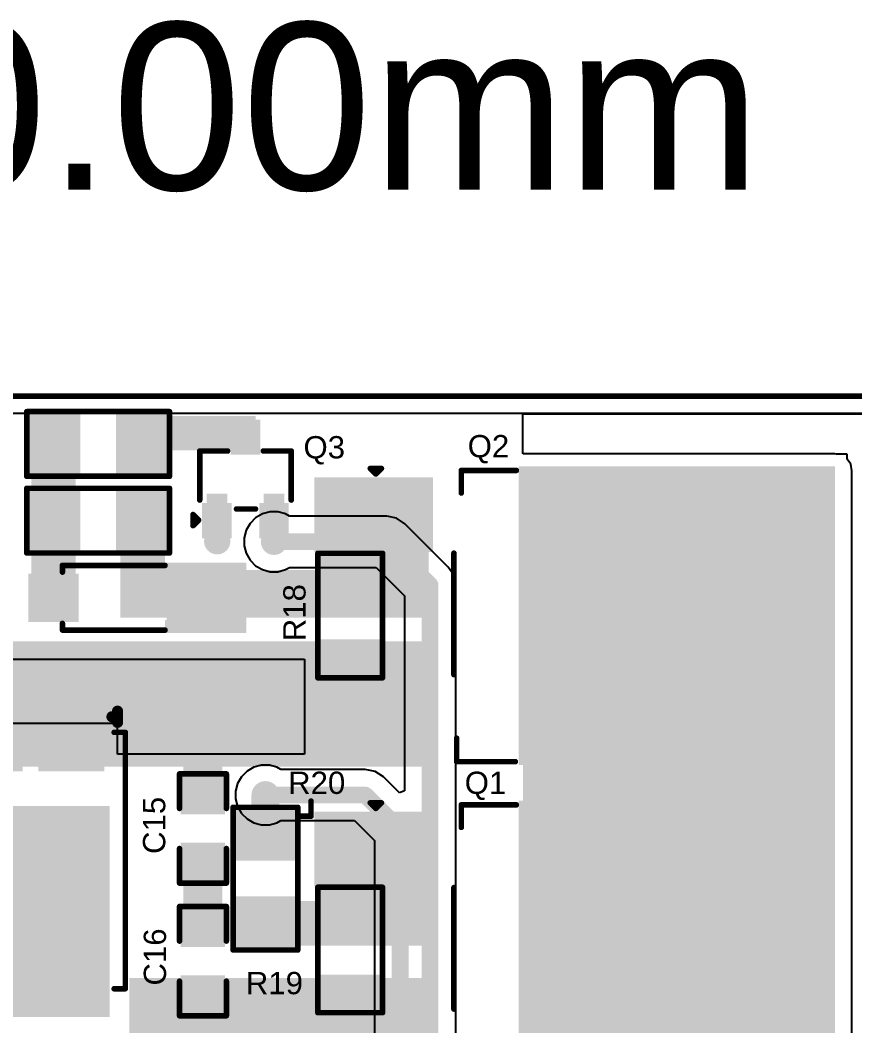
# Model space of a CAD drawing. Header units: millimetres. Extents: x -0.08 to 6.4, y -0.08 to 2.27.
# Drawn here: x 0.39 to 1.139, y 0.932 to 1.834 of the extents above; entities that cross this region are included whole.
import ezdxf

# ---------------------------------------------------------------- set-up
doc = ezdxf.new("R2010")
doc.units = ezdxf.units.MM
doc.header["$MEASUREMENT"] = 0
for name, color, linetype in [('BottomLayer', 5, 'Continuous'), ('Mechanical1', 6, 'Continuous'), ('Mechanical2', 216, 'Continuous'), ('TopLayer', 1, 'Continuous'), ('TopOverlay', 2, 'Continuous'), ('TopPaste', 8, 'Continuous'), ('TopSolder', 216, 'Continuous'), ('ViaHoleLayer', 16, 'Continuous')]:
    doc.layers.add(name, color=color, linetype=linetype)
doc.styles.add('Arial', font='', dxfattribs={"height": 0.2})
doc.styles.get('Arial').set_extended_font_data('Arial')

# ---------------------------------------------------------------- blocks, each defined once
blk = doc.blocks.new('R___0805_20')
at = {"layer": 'TopLayer'}
for points in [[(-0.06, 0.025), (-0.02, 0.025), (-0.02, -0.025), (-0.06, -0.025)], [(0.02, 0.025), (0.06, 0.025), (0.06, -0.025), (0.02, -0.025)]]:
    blk.add_hatch(color=1, dxfattribs=at).paths.add_polyline_path(points)
at = {"layer": 'TopPaste'}
for points in [[(-0.06, 0.025), (-0.02, 0.025), (-0.02, -0.025), (-0.06, -0.025)], [(0.02, 0.025), (0.06, 0.025), (0.06, -0.025), (0.02, -0.025)]]:
    blk.add_hatch(color=8, dxfattribs=at).paths.add_polyline_path(points)
at = {"layer": 'TopSolder'}
for points in [[(-0.064, 0.029), (-0.016, 0.029), (-0.016, -0.029), (-0.064, -0.029)], [(0.016, 0.029), (0.064, 0.029), (0.064, -0.029), (0.016, -0.029)]]:
    blk.add_hatch(color=216, dxfattribs=at).paths.add_polyline_path(points)
at = {"layer": 'TopOverlay', "const_width": 0.005}
for points in [[(0.064, 0.029), (-0.064, 0.029)], [(-0.064, -0.029), (-0.064, 0.029)], [(0.064, -0.029), (0.064, 0.029)], [(0.064, -0.029), (-0.064, -0.029)]]:
    blk.add_lwpolyline(points, dxfattribs=at)
at = {"layer": 'TopOverlay', "const_width": 0.0025}
for points in [[(-0.06525, 0.029, 1), (-0.06275, 0.029, 1)], [(-0.06525, 0.029, 1), (-0.06275, 0.029, 1)], [(0.06275, 0.029, 1), (0.06525, 0.029, 1)], [(0.06275, 0.029, 1), (0.06525, 0.029, 1)], [(-0.06525, -0.029, 1), (-0.06275, -0.029, 1)], [(-0.06525, -0.029, 1), (-0.06275, -0.029, 1)], [(0.06275, -0.029, 1), (0.06525, -0.029, 1)], [(0.06275, -0.029, 1), (0.06525, -0.029, 1)]]:
    blk.add_lwpolyline(points, format="xyb", close=True, dxfattribs=at)
blk = doc.blocks.new('RES_0805_21')
at = {"layer": 'TopLayer'}
for points in [[(-0.05378, 0.025), (-0.02622, 0.025), (-0.02622, -0.025), (-0.05378, -0.025)], [(0.02622, 0.025), (0.05378, 0.025), (0.05378, -0.025), (0.02622, -0.025)]]:
    blk.add_hatch(color=1, dxfattribs=at).paths.add_polyline_path(points)
at = {"layer": 'TopPaste'}
for points in [[(-0.05378, 0.025), (-0.02622, 0.025), (-0.02622, -0.025), (-0.05378, -0.025)], [(0.02622, 0.025), (0.05378, 0.025), (0.05378, -0.025), (0.02622, -0.025)]]:
    blk.add_hatch(color=8, dxfattribs=at).paths.add_polyline_path(points)
at = {"layer": 'TopSolder'}
for points in [[(-0.05778, 0.029), (-0.02222, 0.029), (-0.02222, -0.029), (-0.05778, -0.029)], [(0.02222, 0.029), (0.05778, 0.029), (0.05778, -0.029), (0.02222, -0.029)]]:
    blk.add_hatch(color=216, dxfattribs=at).paths.add_polyline_path(points)
at = {"layer": 'TopOverlay', "const_width": 0.005}
for points in [[(-0.05622, 0.029), (0.05631, 0.029)], [(-0.05622, 0.029), (-0.05622, -0.029)], [(0.05631, 0.029), (0.05631, -0.029)], [(-0.05622, -0.029), (0.05631, -0.029)]]:
    blk.add_lwpolyline(points, dxfattribs=at)
at = {"layer": 'TopOverlay', "const_width": 0.0025}
for points in [[(-0.05747, 0.029, 1), (-0.05497, 0.029, 1)], [(-0.05747, 0.029, 1), (-0.05497, 0.029, 1)], [(0.05506, 0.029, 1), (0.05756, 0.029, 1)], [(0.05506, 0.029, 1), (0.05756, 0.029, 1)], [(-0.05747, -0.029, 1), (-0.05497, -0.029, 1)], [(-0.05747, -0.029, 1), (-0.05497, -0.029, 1)], [(0.05506, -0.029, 1), (0.05756, -0.029, 1)], [(0.05506, -0.029, 1), (0.05756, -0.029, 1)]]:
    blk.add_lwpolyline(points, format="xyb", close=True, dxfattribs=at)
blk = doc.blocks.new('RES_0805_22')
at = {"layer": 'TopLayer'}
for points in [[(-0.05378, 0.025), (-0.02622, 0.025), (-0.02622, -0.025), (-0.05378, -0.025)], [(0.02622, 0.025), (0.05378, 0.025), (0.05378, -0.025), (0.02622, -0.025)]]:
    blk.add_hatch(color=1, dxfattribs=at).paths.add_polyline_path(points)
at = {"layer": 'TopPaste'}
for points in [[(-0.05378, 0.025), (-0.02622, 0.025), (-0.02622, -0.025), (-0.05378, -0.025)], [(0.02622, 0.025), (0.05378, 0.025), (0.05378, -0.025), (0.02622, -0.025)]]:
    blk.add_hatch(color=8, dxfattribs=at).paths.add_polyline_path(points)
at = {"layer": 'TopSolder'}
for points in [[(-0.05778, 0.029), (-0.02222, 0.029), (-0.02222, -0.029), (-0.05778, -0.029)], [(0.02222, 0.029), (0.05778, 0.029), (0.05778, -0.029), (0.02222, -0.029)]]:
    blk.add_hatch(color=216, dxfattribs=at).paths.add_polyline_path(points)
at = {"layer": 'TopOverlay', "const_width": 0.005}
for points in [[(-0.05683, 0.029), (0.05483, 0.029)], [(-0.05683, 0.029), (-0.05683, -0.029)], [(0.05483, 0.029), (0.05483, -0.029)], [(-0.05683, -0.029), (0.05483, -0.029)]]:
    blk.add_lwpolyline(points, dxfattribs=at)
at = {"layer": 'TopOverlay', "const_width": 0.0025}
for points in [[(-0.05808, 0.029, 1), (-0.05558, 0.029, 1)], [(-0.05808, 0.029, 1), (-0.05558, 0.029, 1)], [(0.05358, 0.029, 1), (0.05608, 0.029, 1)], [(0.05358, 0.029, 1), (0.05608, 0.029, 1)], [(-0.05808, -0.029, 1), (-0.05558, -0.029, 1)], [(-0.05808, -0.029, 1), (-0.05558, -0.029, 1)], [(0.05358, -0.029, 1), (0.05608, -0.029, 1)], [(0.05358, -0.029, 1), (0.05608, -0.029, 1)]]:
    blk.add_lwpolyline(points, format="xyb", close=True, dxfattribs=at)
blk = doc.blocks.new('RES_0805_23')
at = {"layer": 'TopLayer'}
for points in [[(-0.06, 0.025), (-0.02, 0.025), (-0.02, -0.025), (-0.06, -0.025)], [(0.02, 0.025), (0.06, 0.025), (0.06, -0.025), (0.02, -0.025)]]:
    blk.add_hatch(color=1, dxfattribs=at).paths.add_polyline_path(points)
at = {"layer": 'TopPaste'}
for points in [[(-0.06, 0.025), (-0.02, 0.025), (-0.02, -0.025), (-0.06, -0.025)], [(0.02, 0.025), (0.06, 0.025), (0.06, -0.025), (0.02, -0.025)]]:
    blk.add_hatch(color=8, dxfattribs=at).paths.add_polyline_path(points)
at = {"layer": 'TopSolder'}
for points in [[(-0.064, 0.029), (-0.016, 0.029), (-0.016, -0.029), (-0.064, -0.029)], [(0.016, 0.029), (0.064, 0.029), (0.064, -0.029), (0.016, -0.029)]]:
    blk.add_hatch(color=216, dxfattribs=at).paths.add_polyline_path(points)
at = {"layer": 'TopOverlay', "const_width": 0.005}
for points in [[(-0.064, 0.029), (-0.064, -0.029)], [(0.064, 0.029), (-0.064, 0.029)], [(0.064, 0.029), (0.064, -0.029)], [(0.064, -0.029), (-0.064, -0.029)]]:
    blk.add_lwpolyline(points, dxfattribs=at)
at = {"layer": 'TopOverlay', "const_width": 0.0025}
for points in [[(-0.06525, 0.029, 1), (-0.06275, 0.029, 1)], [(-0.06525, 0.029, 1), (-0.06275, 0.029, 1)], [(0.06275, 0.029, 1), (0.06525, 0.029, 1)], [(0.06275, 0.029, 1), (0.06525, 0.029, 1)], [(-0.06525, -0.029, 1), (-0.06275, -0.029, 1)], [(-0.06525, -0.029, 1), (-0.06275, -0.029, 1)], [(0.06275, -0.029, 1), (0.06525, -0.029, 1)], [(0.06275, -0.029, 1), (0.06525, -0.029, 1)]]:
    blk.add_lwpolyline(points, format="xyb", close=True, dxfattribs=at)
blk = doc.blocks.new('RES_0805_24')
at = {"layer": 'TopLayer'}
for points in [[(-0.06, 0.025), (-0.02, 0.025), (-0.02, -0.025), (-0.06, -0.025)], [(0.02, 0.025), (0.06, 0.025), (0.06, -0.025), (0.02, -0.025)]]:
    blk.add_hatch(color=1, dxfattribs=at).paths.add_polyline_path(points)
at = {"layer": 'TopPaste'}
for points in [[(-0.06, 0.025), (-0.02, 0.025), (-0.02, -0.025), (-0.06, -0.025)], [(0.02, 0.025), (0.06, 0.025), (0.06, -0.025), (0.02, -0.025)]]:
    blk.add_hatch(color=8, dxfattribs=at).paths.add_polyline_path(points)
at = {"layer": 'TopSolder'}
for points in [[(-0.064, 0.029), (-0.016, 0.029), (-0.016, -0.029), (-0.064, -0.029)], [(0.016, 0.029), (0.064, 0.029), (0.064, -0.029), (0.016, -0.029)]]:
    blk.add_hatch(color=216, dxfattribs=at).paths.add_polyline_path(points)
at = {"layer": 'TopOverlay', "const_width": 0.005}
for points in [[(-0.064, 0.029), (0.064, 0.029)], [(-0.064, -0.029), (-0.064, 0.029)], [(0.064, -0.029), (0.064, 0.029)], [(-0.064, -0.029), (0.064, -0.029)]]:
    blk.add_lwpolyline(points, dxfattribs=at)
at = {"layer": 'TopOverlay', "const_width": 0.0025}
for points in [[(-0.06525, 0.029, 1), (-0.06275, 0.029, 1)], [(-0.06525, 0.029, 1), (-0.06275, 0.029, 1)], [(0.06275, 0.029, 1), (0.06525, 0.029, 1)], [(0.06275, 0.029, 1), (0.06525, 0.029, 1)], [(-0.06525, -0.029, 1), (-0.06275, -0.029, 1)], [(-0.06525, -0.029, 1), (-0.06275, -0.029, 1)], [(0.06275, -0.029, 1), (0.06525, -0.029, 1)], [(0.06275, -0.029, 1), (0.06525, -0.029, 1)]]:
    blk.add_lwpolyline(points, format="xyb", close=True, dxfattribs=at)
blk = doc.blocks.new('SOT_323_39')
at = {"layer": 'TopLayer'}
for points in [[(-0.00925, 0.04921), (0.00925, 0.04921), (0.00925, 0.02559), (-0.00925, 0.02559)], [(-0.03484, -0.02559), (-0.01634, -0.02559), (-0.01634, -0.04921), (-0.03484, -0.04921)], [(0.01634, -0.02559), (0.03484, -0.02559), (0.03484, -0.04921), (0.01634, -0.04921)]]:
    blk.add_hatch(color=1, dxfattribs=at).paths.add_polyline_path(points)
at = {"layer": 'TopPaste'}
for points in [[(-0.00925, 0.04921), (0.00925, 0.04921), (0.00925, 0.02559), (-0.00925, 0.02559)], [(-0.03484, -0.02559), (-0.01634, -0.02559), (-0.01634, -0.04921), (-0.03484, -0.04921)], [(0.01634, -0.02559), (0.03484, -0.02559), (0.03484, -0.04921), (0.01634, -0.04921)]]:
    blk.add_hatch(color=8, dxfattribs=at).paths.add_polyline_path(points)
at = {"layer": 'TopSolder'}
for points in [[(-0.01325, 0.05321), (0.01325, 0.05321), (0.01325, 0.02159), (-0.01325, 0.02159)], [(-0.03884, -0.02159), (-0.01234, -0.02159), (-0.01234, -0.05321), (-0.03884, -0.05321)], [(0.01234, -0.02159), (0.03884, -0.02159), (0.03884, -0.05321), (0.01234, -0.05321)]]:
    blk.add_hatch(color=216, dxfattribs=at).paths.add_polyline_path(points)
at = {"layer": 'TopOverlay', "const_width": 0.005}
for points in [[(-0.041, 0.025), (-0.016, 0.025)], [(-0.041, -0.019), (-0.041, 0.025)], [(0.016, 0.025), (0.041, 0.025)], [(0.041, -0.019), (0.041, 0.025)], [(-0.008, -0.027), (0.009, -0.027)], [(-0.047, -0.042), (-0.047, -0.032)], [(-0.047, -0.032), (-0.042, -0.037)], [(-0.047, -0.042), (-0.042, -0.037)]]:
    blk.add_lwpolyline(points, dxfattribs=at)
at = {"layer": 'TopOverlay', "const_width": 0.0025}
for points in [[(-0.04225, 0.025, 1), (-0.03975, 0.025, 1)], [(-0.04225, 0.025, 1), (-0.03975, 0.025, 1)], [(-0.01725, 0.025, 1), (-0.01475, 0.025, 1)], [(0.01475, 0.025, 1), (0.01725, 0.025, 1)], [(0.03975, 0.025, 1), (0.04225, 0.025, 1)], [(0.03975, 0.025, 1), (0.04225, 0.025, 1)], [(-0.04225, -0.019, 1), (-0.03975, -0.019, 1)], [(0.03975, -0.019, 1), (0.04225, -0.019, 1)], [(-0.00925, -0.027, 1), (-0.00675, -0.027, 1)], [(0.00775, -0.027, 1), (0.01025, -0.027, 1)], [(-0.04825, -0.032, 1), (-0.04575, -0.032, 1)], [(-0.04825, -0.032, 1), (-0.04575, -0.032, 1)], [(-0.04325, -0.037, 1), (-0.04075, -0.037, 1)], [(-0.04325, -0.037, 1), (-0.04075, -0.037, 1)], [(-0.04825, -0.042, 1), (-0.04575, -0.042, 1)], [(-0.04825, -0.042, 1), (-0.04575, -0.042, 1)]]:
    blk.add_lwpolyline(points, format="xyb", close=True, dxfattribs=at)
blk = doc.blocks.new('TO_252_2L_40')
at = {"layer": 'TopLayer'}
for points in [[(-0.12992, 0.27362), (0.12992, 0.27362), (0.12992, -0.00197), (-0.12992, -0.00197)], [(-0.12008, -0.08661), (-0.06102, -0.08661), (-0.06102, -0.18504), (-0.12008, -0.18504)], [(0.06102, -0.08661), (0.12008, -0.08661), (0.12008, -0.18504), (0.06102, -0.18504)]]:
    blk.add_hatch(color=1, dxfattribs=at).paths.add_polyline_path(points)
at = {"layer": 'TopPaste'}
for points in [[(-0.12992, 0.27362), (0.12992, 0.27362), (0.12992, -0.00197), (-0.12992, -0.00197)], [(-0.12008, -0.08661), (-0.06102, -0.08661), (-0.06102, -0.18504), (-0.12008, -0.18504)], [(0.06102, -0.08661), (0.12008, -0.08661), (0.12008, -0.18504), (0.06102, -0.18504)]]:
    blk.add_hatch(color=8, dxfattribs=at).paths.add_polyline_path(points)
at = {"layer": 'TopSolder'}
for points in [[(-0.13392, 0.27762), (0.13392, 0.27762), (0.13392, -0.00597), (-0.13392, -0.00597)], [(-0.12408, -0.08261), (-0.05702, -0.08261), (-0.05702, -0.18904), (-0.12408, -0.18904)], [(0.05702, -0.08261), (0.12408, -0.08261), (0.12408, -0.18904), (0.05702, -0.18904)]]:
    blk.add_hatch(color=216, dxfattribs=at).paths.add_polyline_path(points)
at = {"layer": 'TopOverlay', "const_width": 0.005}
for points in [[(-0.13022, -0.05737), (-0.13022, -0.008)], [(0.13105, -0.06153), (0.13105, -0.00894)], [(-0.11, -0.05737), (-0.13022, -0.05737)], [(0.053, -0.064), (-0.056, -0.064)], [(0.13105, -0.06153), (0.11, -0.06153)], [(-0.127, -0.134), (-0.132, -0.129)], [(-0.132, -0.139), (-0.132, -0.129)], [(-0.132, -0.139), (-0.127, -0.134)]]:
    blk.add_lwpolyline(points, dxfattribs=at)
at = {"layer": 'TopOverlay', "const_width": 0.0025}
for points in [[(-0.13147, -0.008, 1), (-0.12897, -0.008, 1)], [(0.1298, -0.00894, 1), (0.1323, -0.00894, 1)], [(-0.13147, -0.05737, 1), (-0.12897, -0.05737, 1)], [(-0.13147, -0.05737, 1), (-0.12897, -0.05737, 1)], [(-0.11125, -0.05737, 1), (-0.10875, -0.05737, 1)], [(-0.05725, -0.064, 1), (-0.05475, -0.064, 1)], [(0.05175, -0.064, 1), (0.05425, -0.064, 1)], [(0.10875, -0.06153, 1), (0.11125, -0.06153, 1)], [(0.1298, -0.06153, 1), (0.1323, -0.06153, 1)], [(0.1298, -0.06153, 1), (0.1323, -0.06153, 1)], [(-0.13325, -0.129, 1), (-0.13075, -0.129, 1)], [(-0.13325, -0.129, 1), (-0.13075, -0.129, 1)], [(-0.12825, -0.134, 1), (-0.12575, -0.134, 1)], [(-0.12825, -0.134, 1), (-0.12575, -0.134, 1)], [(-0.13325, -0.139, 1), (-0.13075, -0.139, 1)], [(-0.13325, -0.139, 1), (-0.13075, -0.139, 1)]]:
    blk.add_lwpolyline(points, format="xyb", close=True, dxfattribs=at)
blk = doc.blocks.new('TO_252_2L_41')
at = {"layer": 'TopLayer'}
for points in [[(-0.12992, 0.27362), (0.12992, 0.27362), (0.12992, -0.00197), (-0.12992, -0.00197)], [(-0.12008, -0.08661), (-0.06102, -0.08661), (-0.06102, -0.18504), (-0.12008, -0.18504)], [(0.06102, -0.08661), (0.12008, -0.08661), (0.12008, -0.18504), (0.06102, -0.18504)]]:
    blk.add_hatch(color=1, dxfattribs=at).paths.add_polyline_path(points)
at = {"layer": 'TopPaste'}
for points in [[(-0.12992, 0.27362), (0.12992, 0.27362), (0.12992, -0.00197), (-0.12992, -0.00197)], [(-0.12008, -0.08661), (-0.06102, -0.08661), (-0.06102, -0.18504), (-0.12008, -0.18504)], [(0.06102, -0.08661), (0.12008, -0.08661), (0.12008, -0.18504), (0.06102, -0.18504)]]:
    blk.add_hatch(color=8, dxfattribs=at).paths.add_polyline_path(points)
at = {"layer": 'TopSolder'}
for points in [[(-0.13392, 0.27762), (0.13392, 0.27762), (0.13392, -0.00597), (-0.13392, -0.00597)], [(-0.12408, -0.08261), (-0.05702, -0.08261), (-0.05702, -0.18904), (-0.12408, -0.18904)], [(0.05702, -0.08261), (0.12408, -0.08261), (0.12408, -0.18904), (0.05702, -0.18904)]]:
    blk.add_hatch(color=216, dxfattribs=at).paths.add_polyline_path(points)
at = {"layer": 'TopOverlay', "const_width": 0.005}
for points in [[(-0.13022, -0.05737), (-0.13022, -0.008)], [(0.13105, -0.06153), (0.13105, -0.00894)], [(-0.11, -0.05737), (-0.13022, -0.05737)], [(0.053, -0.064), (-0.056, -0.064)], [(0.13105, -0.06153), (0.11, -0.06153)], [(-0.127, -0.134), (-0.132, -0.129)], [(-0.132, -0.139), (-0.132, -0.129)], [(-0.132, -0.139), (-0.127, -0.134)]]:
    blk.add_lwpolyline(points, dxfattribs=at)
at = {"layer": 'TopOverlay', "const_width": 0.0025}
for points in [[(-0.13147, -0.008, 1), (-0.12897, -0.008, 1)], [(0.1298, -0.00894, 1), (0.1323, -0.00894, 1)], [(-0.13147, -0.05737, 1), (-0.12897, -0.05737, 1)], [(-0.13147, -0.05737, 1), (-0.12897, -0.05737, 1)], [(-0.11125, -0.05737, 1), (-0.10875, -0.05737, 1)], [(-0.05725, -0.064, 1), (-0.05475, -0.064, 1)], [(0.05175, -0.064, 1), (0.05425, -0.064, 1)], [(0.10875, -0.06153, 1), (0.11125, -0.06153, 1)], [(0.1298, -0.06153, 1), (0.1323, -0.06153, 1)], [(0.1298, -0.06153, 1), (0.1323, -0.06153, 1)], [(-0.13325, -0.129, 1), (-0.13075, -0.129, 1)], [(-0.13325, -0.129, 1), (-0.13075, -0.129, 1)], [(-0.12825, -0.134, 1), (-0.12575, -0.134, 1)], [(-0.12825, -0.134, 1), (-0.12575, -0.134, 1)], [(-0.13325, -0.139, 1), (-0.13075, -0.139, 1)], [(-0.13325, -0.139, 1), (-0.13075, -0.139, 1)]]:
    blk.add_lwpolyline(points, format="xyb", close=True, dxfattribs=at)
blk = doc.blocks.new('SB10100L_49')
at = {"layer": 'TopLayer'}
for points in [[(-0.03032, 0.24606), (0.10354, 0.24606), (0.10354, 0.06496), (-0.03032, 0.06496)], [(-0.02559, 0.02559), (0.02559, 0.02559), (0.02559, -0.02559), (-0.02559, -0.02559)], [(0.04764, 0.02559), (0.09882, 0.02559), (0.09882, -0.02559), (0.04764, -0.02559)]]:
    blk.add_hatch(color=1, dxfattribs=at).paths.add_polyline_path(points)
at = {"layer": 'TopPaste'}
for points in [[(-0.03032, 0.24606), (0.10354, 0.24606), (0.10354, 0.06496), (-0.03032, 0.06496)], [(-0.02559, 0.02559), (0.02559, 0.02559), (0.02559, -0.02559), (-0.02559, -0.02559)], [(0.04764, 0.02559), (0.09882, 0.02559), (0.09882, -0.02559), (0.04764, -0.02559)]]:
    blk.add_hatch(color=8, dxfattribs=at).paths.add_polyline_path(points)
at = {"layer": 'TopSolder'}
for points in [[(-0.03432, 0.25006), (0.10754, 0.25006), (0.10754, 0.06096), (-0.03432, 0.06096)], [(-0.02959, 0.02959), (0.02959, 0.02959), (0.02959, -0.02959), (-0.02959, -0.02959)], [(0.04364, 0.02959), (0.10282, 0.02959), (0.10282, -0.02959), (0.04364, -0.02959)]]:
    blk.add_hatch(color=216, dxfattribs=at).paths.add_polyline_path(points)
at = {"layer": 'TopOverlay'}
for points, const_width in [([(-0.04839, 0.22476), (-0.04839, -0.00524)], 0.005), ([(-0.03839, 0.22476), (-0.04839, 0.22476)], 0.005), ([(0.12161, 0.22476), (0.11161, 0.22476)], 0.005), ([(0.12161, 0.22476), (0.12161, -0.00524)], 0.005), ([(-0.03839, -0.00524), (-0.04839, -0.00524)], 0.005), ([(0.12161, -0.00524), (0.11161, -0.00524)], 0.005), ([(-0.03639, -0.01924), (-0.04139, -0.01424)], 0.01), ([(-0.04139, -0.01424), (-0.04139, -0.02424)], 0.01), ([(-0.03639, -0.01924), (-0.04139, -0.02424)], 0.01)]:
    blk.add_lwpolyline(points, dxfattribs=dict(at, const_width=const_width))
for points, const_width in [([(-0.04964, 0.22476, 1), (-0.04714, 0.22476, 1)], 0.0025), ([(-0.04964, 0.22476, 1), (-0.04714, 0.22476, 1)], 0.0025), ([(-0.03964, 0.22476, 1), (-0.03714, 0.22476, 1)], 0.0025), ([(0.11036, 0.22476, 1), (0.11286, 0.22476, 1)], 0.0025), ([(0.12036, 0.22476, 1), (0.12286, 0.22476, 1)], 0.0025), ([(0.12036, 0.22476, 1), (0.12286, 0.22476, 1)], 0.0025), ([(-0.04964, -0.00524, 1), (-0.04714, -0.00524, 1)], 0.0025), ([(-0.04964, -0.00524, 1), (-0.04714, -0.00524, 1)], 0.0025), ([(-0.03964, -0.00524, 1), (-0.03714, -0.00524, 1)], 0.0025), ([(0.11036, -0.00524, 1), (0.11286, -0.00524, 1)], 0.0025), ([(0.12036, -0.00524, 1), (0.12286, -0.00524, 1)], 0.0025), ([(0.12036, -0.00524, 1), (0.12286, -0.00524, 1)], 0.0025), ([(-0.04389, -0.01424, 1), (-0.03889, -0.01424, 1)], 0.005), ([(-0.04389, -0.01424, 1), (-0.03889, -0.01424, 1)], 0.005), ([(-0.03889, -0.01924, 1), (-0.03389, -0.01924, 1)], 0.005), ([(-0.03889, -0.01924, 1), (-0.03389, -0.01924, 1)], 0.005), ([(-0.04389, -0.02424, 1), (-0.03889, -0.02424, 1)], 0.005), ([(-0.04389, -0.02424, 1), (-0.03889, -0.02424, 1)], 0.005)]:
    blk.add_lwpolyline(points, format="xyb", close=True, dxfattribs=dict(at, const_width=const_width))
blk = doc.blocks.new('SOD_123_51')
at = {"layer": 'TopLayer'}
for points in [[(-0.04331, 0.01772), (-0.04331, -0.01772), (-0.08071, -0.01772), (-0.08071, 0.01772)], [(0.08071, 0.01772), (0.08071, -0.01772), (0.04331, -0.01772), (0.04331, 0.01772)]]:
    blk.add_hatch(color=1, dxfattribs=at).paths.add_polyline_path(points)
at = {"layer": 'TopOverlay'}
for points in [[(0.038, 0.02), (0.111, 0.02), (0.111, 0.0315), (0.038, 0.0315)], [(0.08346, -0.031), (0.111, -0.031), (0.111, 0.031), (0.08346, 0.031)], [(0.038, -0.03149), (0.111, -0.03149), (0.111, -0.02), (0.038, -0.02)]]:
    blk.add_hatch(color=2, dxfattribs=at).paths.add_polyline_path(points)
at = {"layer": 'TopPaste'}
for points in [[(-0.04331, 0.01772), (-0.04331, -0.01772), (-0.08071, -0.01772), (-0.08071, 0.01772)], [(0.08071, 0.01772), (0.08071, -0.01772), (0.04331, -0.01772), (0.04331, 0.01772)]]:
    blk.add_hatch(color=8, dxfattribs=at).paths.add_polyline_path(points)
at = {"layer": 'TopSolder'}
for points in [[(-0.03931, 0.02172), (-0.03931, -0.02172), (-0.08471, -0.02172), (-0.08471, 0.02172)], [(0.08471, 0.02172), (0.08471, -0.02172), (0.03931, -0.02172), (0.03931, 0.02172)]]:
    blk.add_hatch(color=216, dxfattribs=at).paths.add_polyline_path(points)
at = {"layer": 'TopOverlay', "const_width": 0.005}
for points in [[(-0.054, 0.023), (-0.054, 0.029)], [(-0.054, 0.029), (0.038, 0.029)], [(-0.054, -0.029), (-0.054, -0.023)], [(-0.054, -0.029), (0.038, -0.029)]]:
    blk.add_lwpolyline(points, dxfattribs=at)
at = {"layer": 'TopOverlay', "const_width": 0.0025}
for points in [[(-0.05525, 0.029, 1), (-0.05275, 0.029, 1)], [(-0.05525, 0.029, 1), (-0.05275, 0.029, 1)], [(0.03675, 0.029, 1), (0.03925, 0.029, 1)], [(-0.05525, 0.023, 1), (-0.05275, 0.023, 1)], [(-0.05525, -0.023, 1), (-0.05275, -0.023, 1)], [(-0.05525, -0.029, 1), (-0.05275, -0.029, 1)], [(-0.05525, -0.029, 1), (-0.05275, -0.029, 1)], [(0.03675, -0.029, 1), (0.03925, -0.029, 1)]]:
    blk.add_lwpolyline(points, format="xyb", close=True, dxfattribs=at)
blk = doc.blocks.new('CAP_0603_61')
at = {"layer": 'TopLayer'}
for points in [[(-0.015, 0.0175), (-0.015, -0.0175), (-0.045, -0.0175), (-0.045, 0.0175)], [(0.045, 0.0175), (0.045, -0.0175), (0.015, -0.0175), (0.015, 0.0175)]]:
    blk.add_hatch(color=1, dxfattribs=at).paths.add_polyline_path(points)
at = {"layer": 'TopPaste'}
for points in [[(-0.015, 0.0175), (-0.015, -0.0175), (-0.045, -0.0175), (-0.045, 0.0175)], [(0.045, 0.0175), (0.045, -0.0175), (0.015, -0.0175), (0.015, 0.0175)]]:
    blk.add_hatch(color=8, dxfattribs=at).paths.add_polyline_path(points)
at = {"layer": 'TopSolder'}
for points in [[(-0.01264, 0.01986), (-0.01264, -0.01986), (-0.04736, -0.01986), (-0.04736, 0.01986)], [(0.04736, 0.01986), (0.04736, -0.01986), (0.01264, -0.01986), (0.01264, 0.01986)]]:
    blk.add_hatch(color=216, dxfattribs=at).paths.add_polyline_path(points)
at = {"layer": 'TopOverlay', "const_width": 0.005}
for points in [[(-0.018, 0.021), (-0.049, 0.021)], [(-0.049, -0.021), (-0.049, 0.021)], [(0.049, 0.021), (0.018, 0.021)], [(0.049, -0.021), (0.049, 0.021)], [(-0.018, -0.021), (-0.049, -0.021)], [(0.049, -0.021), (0.018, -0.021)]]:
    blk.add_lwpolyline(points, dxfattribs=at)
at = {"layer": 'TopOverlay', "const_width": 0.0025}
for points in [[(-0.05025, 0.021, 1), (-0.04775, 0.021, 1)], [(-0.05025, 0.021, 1), (-0.04775, 0.021, 1)], [(-0.01925, 0.021, 1), (-0.01675, 0.021, 1)], [(0.01675, 0.021, 1), (0.01925, 0.021, 1)], [(0.04775, 0.021, 1), (0.05025, 0.021, 1)], [(0.04775, 0.021, 1), (0.05025, 0.021, 1)], [(-0.05025, -0.021, 1), (-0.04775, -0.021, 1)], [(-0.05025, -0.021, 1), (-0.04775, -0.021, 1)], [(-0.01925, -0.021, 1), (-0.01675, -0.021, 1)], [(0.01675, -0.021, 1), (0.01925, -0.021, 1)], [(0.04775, -0.021, 1), (0.05025, -0.021, 1)], [(0.04775, -0.021, 1), (0.05025, -0.021, 1)]]:
    blk.add_lwpolyline(points, format="xyb", close=True, dxfattribs=at)
blk = doc.blocks.new('CAP_0603_62')
at = {"layer": 'TopLayer'}
for points in [[(-0.015, 0.0175), (-0.015, -0.0175), (-0.045, -0.0175), (-0.045, 0.0175)], [(0.045, 0.0175), (0.045, -0.0175), (0.015, -0.0175), (0.015, 0.0175)]]:
    blk.add_hatch(color=1, dxfattribs=at).paths.add_polyline_path(points)
at = {"layer": 'TopPaste'}
for points in [[(-0.015, 0.0175), (-0.015, -0.0175), (-0.045, -0.0175), (-0.045, 0.0175)], [(0.045, 0.0175), (0.045, -0.0175), (0.015, -0.0175), (0.015, 0.0175)]]:
    blk.add_hatch(color=8, dxfattribs=at).paths.add_polyline_path(points)
at = {"layer": 'TopSolder'}
for points in [[(-0.01264, 0.01986), (-0.01264, -0.01986), (-0.04736, -0.01986), (-0.04736, 0.01986)], [(0.04736, 0.01986), (0.04736, -0.01986), (0.01264, -0.01986), (0.01264, 0.01986)]]:
    blk.add_hatch(color=216, dxfattribs=at).paths.add_polyline_path(points)
at = {"layer": 'TopOverlay', "const_width": 0.005}
for points in [[(-0.018, 0.021), (-0.049, 0.021)], [(-0.049, -0.021), (-0.049, 0.021)], [(0.049, 0.021), (0.018, 0.021)], [(0.049, -0.021), (0.049, 0.021)], [(-0.018, -0.021), (-0.049, -0.021)], [(0.049, -0.021), (0.018, -0.021)]]:
    blk.add_lwpolyline(points, dxfattribs=at)
at = {"layer": 'TopOverlay', "const_width": 0.0025}
for points in [[(-0.05025, 0.021, 1), (-0.04775, 0.021, 1)], [(-0.05025, 0.021, 1), (-0.04775, 0.021, 1)], [(-0.01925, 0.021, 1), (-0.01675, 0.021, 1)], [(0.01675, 0.021, 1), (0.01925, 0.021, 1)], [(0.04775, 0.021, 1), (0.05025, 0.021, 1)], [(0.04775, 0.021, 1), (0.05025, 0.021, 1)], [(-0.05025, -0.021, 1), (-0.04775, -0.021, 1)], [(-0.05025, -0.021, 1), (-0.04775, -0.021, 1)], [(-0.01925, -0.021, 1), (-0.01675, -0.021, 1)], [(0.01675, -0.021, 1), (0.01925, -0.021, 1)], [(0.04775, -0.021, 1), (0.05025, -0.021, 1)], [(0.04775, -0.021, 1), (0.05025, -0.021, 1)]]:
    blk.add_lwpolyline(points, format="xyb", close=True, dxfattribs=at)

msp = doc.modelspace()

# ---------------------------------------------------------------- hatches: boundary and pattern name
at = {"layer": 'BottomLayer'}
h = msp.add_hatch(color=5, dxfattribs=at)
edge = h.paths.add_edge_path()
edge.add_arc((0.56696, 1.3669), 0.01181, 0, 360)
h = msp.add_hatch(color=5, dxfattribs=at)
edge = h.paths.add_edge_path()
edge.add_arc((0.61789, 1.36642), 0.01181, 0, 360)
h = msp.add_hatch(color=5, dxfattribs=at)
edge = h.paths.add_edge_path()
edge.add_arc((0.6102, 1.1392), 0.01181, 0, 360)
at = {"layer": 'TopLayer'}
for points in [[(0.4002, 1.29848), (0.44019, 1.29848), (0.44019, 1.4792), (0.4002, 1.4792)], [(0.4802, 1.44845), (0.60155, 1.44845), (0.60155, 1.4792), (0.4802, 1.4792)], [(0.84123, 0.87028), (1.12082, 0.87028), (1.12082, 1.43012), (0.84123, 1.43012)], [(0.65816, 1.32742), (0.75658, 1.32742), (0.75658, 1.42028), (0.65816, 1.42028)], [(0.48019, 1.29848), (0.52019, 1.29848), (0.52019, 1.41039), (0.48019, 1.41039)], [(0.55745, 1.37365), (0.57596, 1.37365), (0.57596, 1.40956), (0.55745, 1.40956)], [(0.60863, 1.37365), (0.62714, 1.37365), (0.62714, 1.40956), (0.60863, 1.40956)], [(0.48019, 1.29848), (0.75658, 1.29848), (0.75658, 1.3412), (0.48019, 1.3412)], [(-0.05586, 1.16461), (0.75658, 1.16461), (0.75658, 1.2772), (-0.05586, 1.2772)], [(0.5367, 1.1242), (0.5717, 1.1242), (0.5717, 1.1902), (0.5367, 1.1902)], [(0.65816, 1.02642), (0.75658, 1.02642), (0.75658, 1.12028), (0.65816, 1.12028)], [(0.5367, 1.0052), (0.5717, 1.0052), (0.5717, 1.0942), (0.5367, 1.0942)], [(0.2492, 0.94414), (0.46651, 0.94414), (0.46651, 1.04352), (0.2492, 1.04352)], [(0.5852, 1.0042), (0.75658, 1.0042), (0.75658, 1.0442), (0.5852, 1.0442)], [(0.4882, 0.81243), (0.75658, 0.81243), (0.75658, 0.9752), (0.4882, 0.9752)]]:
    msp.add_hatch(color=1, dxfattribs=at).paths.add_polyline_path(points)
h = msp.add_hatch(color=1, dxfattribs=at)
edge = h.paths.add_edge_path()
edge.add_arc((0.56696, 1.3669), 0.01181, 0, 360)
h = msp.add_hatch(color=1, dxfattribs=at)
edge = h.paths.add_edge_path()
edge.add_arc((0.61789, 1.36642), 0.01181, 0, 360)
h = msp.add_hatch(color=1, dxfattribs=at)
edge = h.paths.add_edge_path()
edge.add_arc((0.6102, 1.1392), 0.01181, 0, 360)
at = {"layer": 'ViaHoleLayer'}
h = msp.add_hatch(color=16, dxfattribs=at)
edge = h.paths.add_edge_path()
edge.add_arc((0.56696, 1.3669), 0.00591, 0, 360)
h = msp.add_hatch(color=16, dxfattribs=at)
edge = h.paths.add_edge_path()
edge.add_arc((0.61789, 1.36642), 0.00591, 0, 360)
h = msp.add_hatch(color=16, dxfattribs=at)
edge = h.paths.add_edge_path()
edge.add_arc((0.6102, 1.1392), 0.00591, 0, 360)

# ---------------------------------------------------------------- linework, layer by layer
at = {"layer": 'BottomLayer'}
for p, q in [((0.3042, 1.48171), (1.35457, 1.48171)), ((0.60754, 1.3914), (0.60142, 1.38787)), ((0.61436, 1.39323), (0.60754, 1.3914)), ((0.62142, 1.39323), (0.61436, 1.39323)), ((0.62824, 1.3914), (0.62142, 1.39323)), ((0.63177, 1.38936), (0.62824, 1.3914)), ((0.59643, 1.38288), (0.5929, 1.37677)), ((0.60142, 1.38787), (0.59643, 1.38288)), ((0.71898, 1.38936), (0.63177, 1.38936)), ((0.72776, 1.38761), (0.71898, 1.38936)), ((0.7352, 1.38264), (0.72776, 1.38761)), ((0.77406, 1.34378), (0.7352, 1.38264)), ((0.5929, 1.37677), (0.59108, 1.36995)), ((0.59108, 1.36995), (0.59108, 1.36289)), ((0.59108, 1.36289), (0.5929, 1.35607)), ((0.5929, 1.35607), (0.59643, 1.34996)), ((0.59643, 1.34996), (0.60142, 1.34497)), ((0.60142, 1.34497), (0.60754, 1.34144)), ((0.60754, 1.34144), (0.61436, 1.33961)), ((0.61436, 1.33961), (0.62142, 1.33961)), ((0.62142, 1.33961), (0.62824, 1.34144)), ((0.62824, 1.34144), (0.63177, 1.34348)), ((0.63177, 1.34348), (0.70947, 1.34348)), ((0.70947, 1.34348), (0.7349, 1.31805)), ((0.77903, 1.33634), (0.77406, 1.34378)), ((0.78078, 1.32756), (0.77903, 1.33634)), ((0.78078, 0.73474), (0.78078, 1.32756)), ((0.7349, 1.31805), (0.7349, 1.14298)), ((0.59985, 1.16418), (0.59374, 1.16065)), ((0.60667, 1.16601), (0.59985, 1.16418)), ((0.61373, 1.16601), (0.60667, 1.16601)), ((0.62055, 1.16418), (0.61373, 1.16601)), ((0.62409, 1.16214), (0.62055, 1.16418)), ((0.58874, 1.15566), (0.58521, 1.14955)), ((0.59374, 1.16065), (0.58874, 1.15566)), ((0.6997, 1.16214), (0.62409, 1.16214)), ((0.70848, 1.16039), (0.6997, 1.16214)), ((0.71593, 1.15542), (0.70848, 1.16039)), ((0.73028, 1.14107), (0.71593, 1.15542)), ((0.58521, 1.14955), (0.58339, 1.14273)), ((0.58339, 1.14273), (0.58339, 1.13567)), ((0.7349, 1.14298), (0.73028, 1.14107)), ((0.58339, 1.13567), (0.58521, 1.12885)), ((0.58521, 1.12885), (0.58874, 1.12274)), ((0.58874, 1.12274), (0.59374, 1.11774)), ((0.59374, 1.11774), (0.59985, 1.11421)), ((0.59985, 1.11421), (0.60667, 1.11239)), ((0.60667, 1.11239), (0.61373, 1.11239)), ((0.61373, 1.11239), (0.62055, 1.11421)), ((0.62055, 1.11421), (0.62409, 1.11626)), ((0.62409, 1.11626), (0.6902, 1.11626)), ((0.6902, 1.11626), (0.7081, 1.09835)), ((0.7081, 1.09835), (0.7081, 0.59067))]:
    msp.add_line(p, q, dxfattribs=at)
at = {"layer": 'BottomLayer', "const_width": 0.015}
for points in [[(0.61623, 1.36642), (0.71898, 1.36642)], [(0.71898, 1.36642), (0.75784, 1.32756)], [(0.75784, 0.22056), (0.75784, 1.32756)], [(0.6102, 1.1392), (0.6997, 1.1392)], [(0.6997, 1.1392), (0.73104, 1.10786)], [(0.73104, 0.21141), (0.73104, 1.10786)]]:
    msp.add_lwpolyline(points, dxfattribs=at)
at = {"layer": 'BottomLayer', "const_width": 0.0075}
for points in [[(0.61248, 1.36642, 1), (0.61998, 1.36642, 1)], [(0.71523, 1.36642, 1), (0.72273, 1.36642, 1)], [(0.71523, 1.36642, 1), (0.72273, 1.36642, 1)], [(0.75409, 1.32756, 1), (0.76159, 1.32756, 1)], [(0.75409, 1.32756, 1), (0.76159, 1.32756, 1)], [(0.60645, 1.1392, 1), (0.61395, 1.1392, 1)], [(0.69595, 1.1392, 1), (0.70345, 1.1392, 1)], [(0.69595, 1.1392, 1), (0.70345, 1.1392, 1)], [(0.72729, 1.10786, 1), (0.73479, 1.10786, 1)], [(0.72729, 1.10786, 1), (0.73479, 1.10786, 1)]]:
    msp.add_lwpolyline(points, format="xyb", close=True, dxfattribs=at)
at = {"layer": 'Mechanical2', "const_width": 0.005}
msp.add_lwpolyline([(0, 1.497), (1.4192, 1.497)], dxfattribs=at)
at = {"layer": 'TopLayer'}
for p, q in [((0.84113, 1.4455), (0.84113, 1.4812)), ((0.84113, 1.4812), (1.35415, 1.4812)), ((0.84123, 1.44541), (0.84113, 1.4455)), ((1.12082, 1.44541), (0.84123, 1.44541)), ((1.1223, 1.44512), (1.12082, 1.44541)), ((1.13182, 1.44512), (1.1223, 1.44512)), ((1.13182, 1.44066), (1.13182, 1.44512)), ((1.13495, 1.43597), (1.13182, 1.44066)), ((1.13611, 1.43012), (1.13495, 1.43597)), ((1.13611, 0.87028), (1.13611, 1.43012))]:
    msp.add_line(p, q, dxfattribs=at)
at = {"layer": 'TopLayer', "const_width": 0.025}
msp.add_lwpolyline([(0.6102, 1.1042), (0.6102, 1.1392)], dxfattribs=at)
at = {"layer": 'TopLayer', "const_width": 0.0125}
for points in [[(0.60395, 1.1392, 1), (0.61645, 1.1392, 1)], [(0.60395, 1.1042, 1), (0.61645, 1.1042, 1)]]:
    msp.add_lwpolyline(points, format="xyb", close=True, dxfattribs=at)
at = {"layer": 'TopOverlay', "const_width": 0.005}
for points in [[(0.65109, 1.1202), (0.65109, 1.1338)], [(0.63923, 1.1202), (0.65109, 1.1202)]]:
    msp.add_lwpolyline(points, dxfattribs=at)
at = {"layer": 'TopOverlay', "const_width": 0.0025}
for points in [[(0.64984, 1.1338, 1), (0.65234, 1.1338, 1)], [(0.63798, 1.1202, 1), (0.64048, 1.1202, 1)], [(0.64984, 1.1202, 1), (0.65234, 1.1202, 1)], [(0.64984, 1.1202, 1), (0.65234, 1.1202, 1)]]:
    msp.add_lwpolyline(points, format="xyb", close=True, dxfattribs=at)
at = {"layer": 'TopSolder'}
for p, q in [((0.34674, 1.2612), (0.6452, 1.2612)), ((0.6452, 1.2612), (0.6452, 1.17577)), ((0.47758, 1.20352), (0.3212, 1.20352)), ((0.47758, 1.17577), (0.47758, 1.20352)), ((0.6452, 1.17577), (0.47758, 1.17577))]:
    msp.add_line(p, q, dxfattribs=at)

# ---------------------------------------------------------------- block references
for name, p in [('RES_0805_24', (0.4602, 1.4542)), ('SOT_323_39', (0.5923, 1.42286)), ('SOD_123_51', (0.4822, 1.3162))]:
    msp.add_blockref(name, p)
for name, p, rotation in [('TO_252_2L_40', (0.8432, 1.3002), 270), ('RES_0805_23', (0.46019, 1.38539), 180), ('RES_0805_22', (0.6862, 1.3012), 90), ('SB10100L_49', (0.4362, 1.1902), 180), ('CAP_0603_62', (0.5542, 1.1092), 270), ('R___0805_20', (0.6102, 1.0642), 270), ('TO_252_2L_41', (0.8432, 1.0002), 270), ('RES_0805_21', (0.6862, 1.0002), 90), ('CAP_0603_61', (0.5542, 0.9902), 270)]:
    msp.add_blockref(name, p, dxfattribs=dict(rotation=rotation))

# ---------------------------------------------------------------- texts
at = {"layer": 'Mechanical1', "style": 'Arial'}
msp.add_text('40.00mm', height=0.15, dxfattribs=at).set_placement((0.1812, 1.6822))
at = {"layer": 'TopOverlay', "style": 'Arial'}
for s, p in [('Q2', (0.79154, 1.4422)), ('Q3', (0.64432, 1.44122)), ('R20', (0.63054, 1.1402)), ('Q1', (0.78887, 1.1402)), ('R19', (0.59262, 0.96052))]:
    msp.add_text(s, height=0.02, dxfattribs=at).set_placement(p)
for s, p in [('R18', (0.64619, 1.27721)), ('C15', (0.5204, 1.08636)), ('C16', (0.5211, 0.96829))]:
    msp.add_text(s, height=0.02, rotation=90, dxfattribs=at).set_placement(p)

doc.saveas('drawing.dxf')
